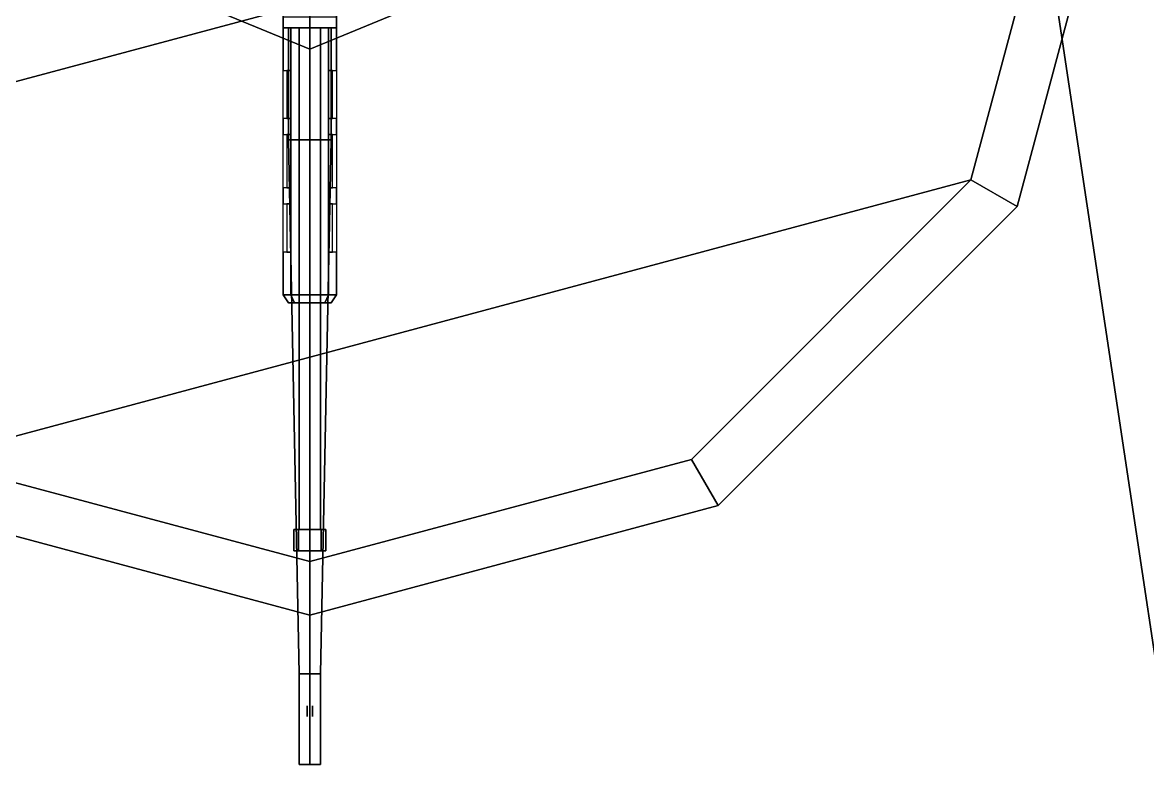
# Model space of a CAD drawing. Header units: millimetres. Extents: x -3.4 to 3.4, y -22.9 to 32.2.
# Drawn here: x -0.538 to 1.569, y -2.37 to -0.95 of the extents above; entities that cross this region are included whole.
import ezdxf

# ---------------------------------------------------------------- set-up
doc = ezdxf.new("R2010")
doc.units = ezdxf.units.MM
for name, color, linetype in [('barrel', 1, 'Continuous'), ('sleeve', 5, 'Continuous'), ('superstructure', 3, 'Continuous')]:
    doc.layers.add(name, color=color, linetype=linetype)

msp = doc.modelspace()

# ---------------------------------------------------------------- linework, layer by layer
for points in [[(2.7, 12.33, -1.51), (2.7, -7.18, -1.51), (-2.7, -7.18, -1.51), (-2.7, 12.33, -1.51)], [(-0.3323, -0.8623, 3), (0, -1, 3), (0, -0.91, 3), (-0.2687, -0.7987, 3)], [(0, -1, 3), (0.3323, -0.8623, 3), (0.2687, -0.7987, 3), (0, -0.91, 3)], [(-0.3323, -0.8623, 2.97), (0, -1, 2.97), (0, -1, 3), (-0.3323, -0.8623, 3)], [(0, -1, 2.97), (0.3323, -0.8623, 2.97), (0.3323, -0.8623, 3), (0, -1, 3)]]:
    msp.add_3dface(points)
at = {"layer": 'barrel'}
for points in [[(-0.04, -0.96, 4.02), (0, -0.96, 3.98), (0, -1.17, 3.98), (-0.04, -1.17, 4.02)], [(0, -0.96, 4.06), (-0.04, -0.96, 4.02), (-0.04, -1.17, 4.02), (0, -1.17, 4.06)], [(0, -0.96, 3.98), (0.04, -0.96, 4.02), (0.04, -1.17, 4.02), (0, -1.17, 3.98)], [(0.04, -0.96, 4.02), (0, -0.96, 4.06), (0, -1.17, 4.06), (0.04, -1.17, 4.02)], [(-0.02, -2.17, 4.02), (0, -2.17, 4.04), (0, -1.17, 4.06), (-0.04, -1.17, 4.02)], [(0, -2.17, 4), (-0.02, -2.17, 4.02), (-0.04, -1.17, 4.02), (0, -1.17, 3.98)], [(0, -2.17, 4.04), (0.02, -2.17, 4.02), (0.04, -1.17, 4.02), (0, -1.17, 4.06)], [(0.02, -2.17, 4.02), (0, -2.17, 4), (0, -1.17, 3.98), (0.04, -1.17, 4.02)], [(-0.02, -2.17, 4.02), (0, -2.17, 4), (0, -2.34, 4), (-0.02, -2.34, 4.02)], [(0, -2.17, 4.04), (-0.02, -2.17, 4.02), (-0.02, -2.34, 4.02), (0, -2.34, 4.04)], [(0, -2.17, 4), (0.02, -2.17, 4.02), (0.02, -2.34, 4.02), (0, -2.34, 4)], [(0.02, -2.17, 4.02), (0, -2.17, 4.04), (0, -2.34, 4.04), (0.02, -2.34, 4.02)], [(-0.005, -2.23, 4.035), (-0.005, -2.23, 4.13), (-0.005, -2.25, 4.13), (-0.005, -2.25, 4.035)], [(0.005, -2.23, 4.035), (0.005, -2.23, 4.13), (0.005, -2.25, 4.13), (0.005, -2.25, 4.035)], [(0, -2.34, 4.04), (-0.02, -2.34, 4.02), (0, -2.34, 4), (0.02, -2.34, 4.02)]]:
    msp.add_3dface(points, dxfattribs=at)
at = {"layer": 'sleeve'}
for points in [[(0.05, -0.9, 3.93), (0.05, -0.96, 3.96), (-0.05, -0.96, 3.96), (-0.05, -0.9, 3.93)], [(-0.05, -0.9, 3.93), (-0.05, -0.96, 3.96), (-0.05, -0.96, 4.08), (-0.05, -0.94, 4.09)], [(0.05, -0.96, 4.08), (0.05, -0.96, 3.96), (0.05, -0.9, 3.93), (0.05, -0.94, 4.09)], [(-0.05, -0.94, 4.09), (-0.05, -0.96, 4.08), (0.05, -0.96, 4.08), (0.05, -0.94, 4.09)], [(-0.0354, -0.96, 4.0654), (-0.05, -0.96, 4.03), (-0.05, -1.04, 4.03), (-0.0354, -1.04, 4.0654)], [(-0.05, -0.96, 4.03), (-0.05, -0.96, 4.01), (-0.05, -1.04, 4.01), (-0.05, -1.04, 4.03)], [(-0.05, -0.96, 4.01), (-0.0354, -0.96, 3.9746), (-0.0354, -1.46, 3.9746), (-0.05, -1.46, 4.01)], [(-0.05, -0.96, 4.08), (-0.05, -0.96, 3.96), (0.05, -0.96, 3.96), (0.05, -0.96, 4.08)], [(0, -0.96, 4.08), (-0.0354, -0.96, 4.0654), (-0.0354, -1.46, 4.0654), (0, -1.46, 4.08)], [(-0.0354, -0.96, 3.9746), (0, -0.96, 3.96), (0, -1.46, 3.96), (-0.0354, -1.46, 3.9746)], [(-0.02, -0.96, 3.98), (0, -0.96, 3.96), (0, -1.9, 3.96), (-0.02, -1.9, 3.98)], [(0, -0.96, 4), (-0.02, -0.96, 3.98), (-0.02, -1.9, 3.98), (0, -1.9, 4)], [(0, -0.96, 3.96), (0.02, -0.96, 3.98), (0.02, -1.9, 3.98), (0, -1.9, 3.96)], [(0.02, -0.96, 3.98), (0, -0.96, 4), (0, -1.9, 4), (0.02, -1.9, 3.98)], [(0.0354, -0.96, 4.0654), (0, -0.96, 4.08), (0, -1.46, 4.08), (0.0354, -1.46, 4.0654)], [(0, -0.96, 3.96), (0.0354, -0.96, 3.9746), (0.0354, -1.46, 3.9746), (0, -1.46, 3.96)], [(0.05, -0.96, 4.03), (0.0354, -0.96, 4.0654), (0.0354, -1.04, 4.0654), (0.05, -1.04, 4.03)], [(0.0354, -0.96, 3.9746), (0.05, -0.96, 4.01), (0.05, -1.46, 4.01), (0.0354, -1.46, 3.9746)], [(0.05, -0.96, 4.01), (0.05, -0.96, 4.03), (0.05, -1.04, 4.03), (0.05, -1.04, 4.01)], [(-0.0354, -1.04, 4.0654), (-0.0427, -1.04, 4.0477), (-0.0427, -1.13, 4.0477), (-0.0354, -1.13, 4.0654)], [(0.0427, -1.04, 4.0477), (0.0354, -1.04, 4.0654), (0.0354, -1.13, 4.0654), (0.0427, -1.13, 4.0477)], [(-0.0354, -1.13, 4.0654), (-0.05, -1.13, 4.03), (-0.05, -1.16, 4.03), (-0.0354, -1.16, 4.0654)], [(-0.05, -1.13, 4.03), (-0.05, -1.13, 4.01), (-0.05, -1.16, 4.01), (-0.05, -1.16, 4.03)], [(0.05, -1.13, 4.03), (0.0354, -1.13, 4.0654), (0.0354, -1.16, 4.0654), (0.05, -1.16, 4.03)], [(0.05, -1.13, 4.01), (0.05, -1.13, 4.03), (0.05, -1.16, 4.03), (0.05, -1.16, 4.01)], [(-0.0354, -1.16, 4.0654), (-0.0427, -1.16, 4.0477), (-0.0427, -1.26, 4.0477), (-0.0354, -1.26, 4.0654)], [(0.0427, -1.16, 4.0477), (0.0354, -1.16, 4.0654), (0.0354, -1.26, 4.0654), (0.0427, -1.26, 4.0477)], [(-0.0354, -1.26, 4.0654), (-0.05, -1.26, 4.03), (-0.05, -1.29, 4.03), (-0.0354, -1.29, 4.0654)], [(-0.05, -1.26, 4.03), (-0.05, -1.26, 4.01), (-0.05, -1.29, 4.01), (-0.05, -1.29, 4.03)], [(0.05, -1.26, 4.03), (0.0354, -1.26, 4.0654), (0.0354, -1.29, 4.0654), (0.05, -1.29, 4.03)], [(0.05, -1.26, 4.01), (0.05, -1.26, 4.03), (0.05, -1.29, 4.03), (0.05, -1.29, 4.01)], [(-0.0354, -1.29, 4.0654), (-0.0427, -1.29, 4.0477), (-0.0427, -1.38, 4.0477), (-0.0354, -1.38, 4.0654)], [(0.0427, -1.29, 4.0477), (0.0354, -1.29, 4.0654), (0.0354, -1.38, 4.0654), (0.0427, -1.38, 4.0477)], [(-0.0354, -1.38, 4.0654), (-0.05, -1.38, 4.03), (-0.05, -1.46, 4.03), (-0.0354, -1.46, 4.0654)], [(-0.05, -1.38, 4.03), (-0.05, -1.38, 4.01), (-0.05, -1.46, 4.01), (-0.05, -1.46, 4.03)], [(0.05, -1.38, 4.03), (0.0354, -1.38, 4.0654), (0.0354, -1.46, 4.0654), (0.05, -1.46, 4.03)], [(0.05, -1.38, 4.01), (0.05, -1.38, 4.03), (0.05, -1.46, 4.03), (0.05, -1.46, 4.01)], [(-0.05, -1.46, 4.03), (-0.05, -1.46, 4.01), (-0.04, -1.475, 4.01), (-0.04, -1.475, 4.03)], [(-0.05, -1.46, 4.01), (-0.0354, -1.46, 3.9746), (-0.0283, -1.475, 3.9817), (-0.04, -1.475, 4.01)], [(-0.0354, -1.46, 4.0654), (-0.05, -1.46, 4.03), (-0.04, -1.475, 4.03), (-0.0283, -1.475, 4.0583)], [(-0.0354, -1.46, 3.9746), (0, -1.46, 3.96), (0, -1.475, 3.97), (-0.0283, -1.475, 3.9817)], [(0, -1.46, 4.08), (-0.0354, -1.46, 4.0654), (-0.0283, -1.475, 4.0583), (0, -1.475, 4.07)], [(0, -1.46, 3.96), (0.0354, -1.46, 3.9746), (0.0283, -1.475, 3.9817), (0, -1.475, 3.97)], [(0.0354, -1.46, 4.0654), (0, -1.46, 4.08), (0, -1.475, 4.07), (0.0283, -1.475, 4.0583)], [(0.0354, -1.46, 3.9746), (0.05, -1.46, 4.01), (0.04, -1.475, 4.01), (0.0283, -1.475, 3.9817)], [(0.05, -1.46, 4.03), (0.0354, -1.46, 4.0654), (0.0283, -1.475, 4.0583), (0.04, -1.475, 4.03)], [(0.05, -1.46, 4.01), (0.05, -1.46, 4.03), (0.04, -1.475, 4.03), (0.04, -1.475, 4.01)], [(-0.0212, -1.9, 4.0512), (-0.0212, -1.9, 3.9488), (-0.03, -1.9, 3.97), (-0.03, -1.9, 4.03)], [(-0.03, -1.9, 4.03), (-0.03, -1.9, 3.97), (-0.03, -1.94, 3.97), (-0.03, -1.94, 4.03)], [(-0.0212, -1.9, 4.0512), (-0.03, -1.9, 4.03), (-0.03, -1.94, 4.03), (-0.0212, -1.94, 4.0512)], [(-0.03, -1.9, 3.97), (-0.0212, -1.9, 3.9488), (-0.0212, -1.94, 3.9488), (-0.03, -1.94, 3.97)], [(0, -1.9, 4.06), (0, -1.9, 3.94), (-0.0212, -1.9, 3.9488), (-0.0212, -1.9, 4.0512)], [(0, -1.9, 4.06), (-0.0212, -1.9, 4.0512), (-0.0212, -1.94, 4.0512), (0, -1.94, 4.06)], [(-0.0212, -1.9, 3.9488), (0, -1.9, 3.94), (0, -1.94, 3.94), (-0.0212, -1.94, 3.9488)], [(0.0212, -1.9, 4.0512), (0.0212, -1.9, 3.9488), (0, -1.9, 3.94), (0, -1.9, 4.06)], [(0.0212, -1.9, 4.0512), (0, -1.9, 4.06), (0, -1.94, 4.06), (0.0212, -1.94, 4.0512)], [(0, -1.9, 3.94), (0.0212, -1.9, 3.9488), (0.0212, -1.94, 3.9488), (0, -1.94, 3.94)], [(0.03, -1.9, 4.03), (0.03, -1.9, 3.97), (0.0212, -1.9, 3.9488), (0.0212, -1.9, 4.0512)], [(0.03, -1.9, 4.03), (0.0212, -1.9, 4.0512), (0.0212, -1.94, 4.0512), (0.03, -1.94, 4.03)], [(0.0212, -1.9, 3.9488), (0.03, -1.9, 3.97), (0.03, -1.94, 3.97), (0.0212, -1.94, 3.9488)], [(0.03, -1.9, 3.97), (0.03, -1.9, 4.03), (0.03, -1.94, 4.03), (0.03, -1.94, 3.97)], [(-0.03, -1.94, 4.03), (-0.03, -1.94, 3.97), (-0.0212, -1.94, 3.9488), (-0.0212, -1.94, 4.0512)], [(-0.0212, -1.94, 4.0512), (-0.0212, -1.94, 3.9488), (0, -1.94, 3.94), (0, -1.94, 4.06)], [(0, -1.94, 4.06), (0, -1.94, 3.94), (0.0212, -1.94, 3.9488), (0.0212, -1.94, 4.0512)], [(0.0212, -1.94, 4.0512), (0.0212, -1.94, 3.9488), (0.03, -1.94, 3.97), (0.03, -1.94, 4.03)]]:
    msp.add_3dface(points, dxfattribs=at)
at = {"layer": 'superstructure'}
for points in [[(0.63, 4.2, 2.868), (2.11, -5.64, 3.0212), (2.11, 9.01, 2.7932), (0.63, 5.78, 2.8435)], [(-0.63, 4.2, 2.868), (-2.11, -5.64, 3.0212), (2.11, -5.64, 3.0212), (0.63, 4.2, 2.868)], [(-1.2384, -1.245, 2.97), (1.43, -0.53, 2.97), (1.2384, 0.185, 2.97), (-1.43, -0.53, 2.97)], [(-0.715, -1.7684, 2.97), (1.2384, -1.245, 2.97), (1.43, -0.53, 2.97), (-1.2384, -1.245, 2.97)], [(1.43, -0.53, 2.91), (1.2384, -1.245, 2.91), (1.2384, -1.245, 3.91), (1.43, -0.53, 3.91)], [(1.325, -1.295, 3.91), (1.53, -0.53, 3.91), (1.43, -0.53, 3.91), (1.2384, -1.245, 3.91)], [(1.325, -1.295, 2.91), (1.53, -0.53, 2.91), (1.53, -0.53, 3.91), (1.325, -1.295, 3.91)], [(0, -1.96, 2.97), (0.715, -1.7684, 2.97), (1.2384, -1.245, 2.97), (-0.715, -1.7684, 2.97)], [(1.2384, -1.245, 2.91), (0.715, -1.7684, 2.91), (0.715, -1.7684, 3.91), (1.2384, -1.245, 3.91)], [(0.765, -1.855, 3.91), (1.325, -1.295, 3.91), (1.2384, -1.245, 3.91), (0.715, -1.7684, 3.91)], [(0.765, -1.855, 2.91), (1.325, -1.295, 2.91), (1.325, -1.295, 3.91), (0.765, -1.855, 3.91)], [(-0.765, -1.855, 3.91), (0, -2.06, 3.91), (0, -1.96, 3.91), (-0.715, -1.7684, 3.91)], [(0, -1.96, 2.91), (-0.715, -1.7684, 2.91), (-0.715, -1.7684, 3.91), (0, -1.96, 3.91)], [(0.715, -1.7684, 2.91), (0, -1.96, 2.91), (0, -1.96, 3.91), (0.715, -1.7684, 3.91)], [(0, -2.06, 3.91), (0.765, -1.855, 3.91), (0.715, -1.7684, 3.91), (0, -1.96, 3.91)], [(-0.765, -1.855, 2.91), (0, -2.06, 2.91), (0, -2.06, 3.91), (-0.765, -1.855, 3.91)], [(0, -2.06, 2.91), (0.765, -1.855, 2.91), (0.765, -1.855, 3.91), (0, -2.06, 3.91)]]:
    msp.add_3dface(points, dxfattribs=at)

doc.saveas('drawing.dxf')
